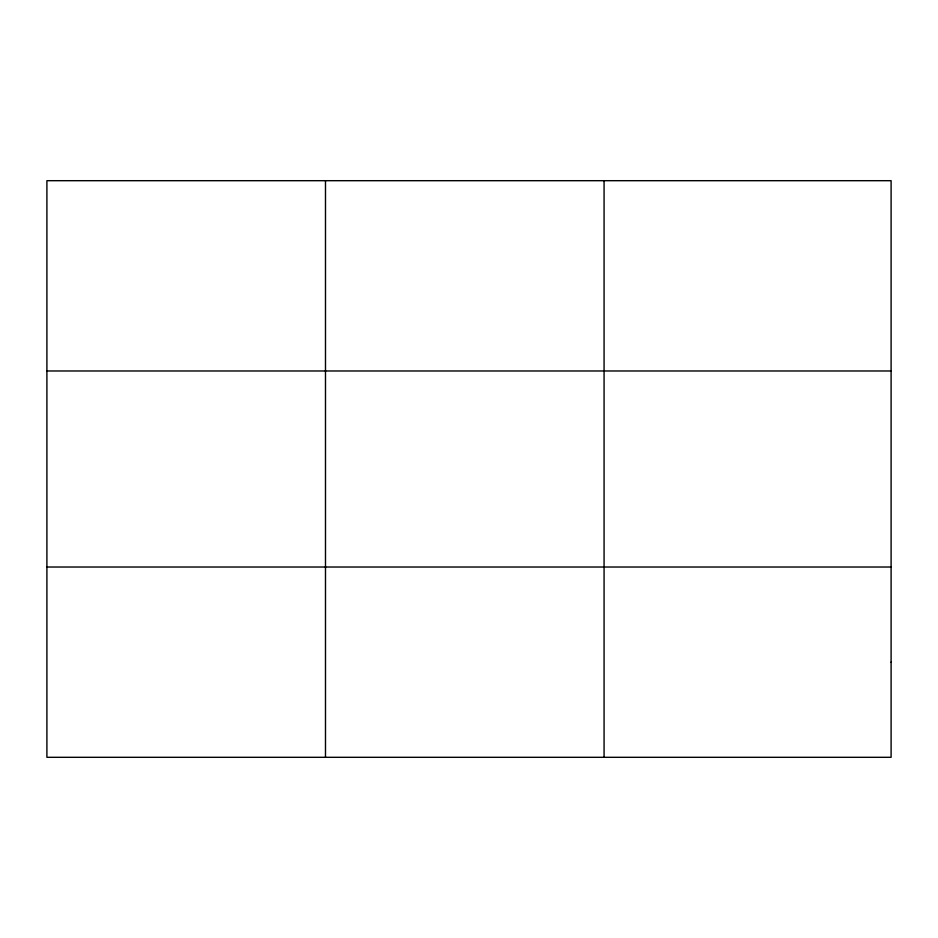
<?xml version="1.0" encoding="UTF-8"?>
<svg xmlns="http://www.w3.org/2000/svg" width="938" height="938" viewBox="0 0 938 938"><rect width="100%" height="100%" fill="white"/><g stroke="black" fill="none" stroke-linecap="round" stroke-linejoin="round"><path stroke-width="1.41" d="M325.486 180.694L325.486 757.306M604.072 180.694L604.072 757.306M46.9 370.979L891.1 370.979M46.9 567.021L891.1 567.021M891.1 662.169L891.1 757.306L46.9 757.306L46.9 180.694L891.1 180.694L891.1 662.169"/></g></svg>
